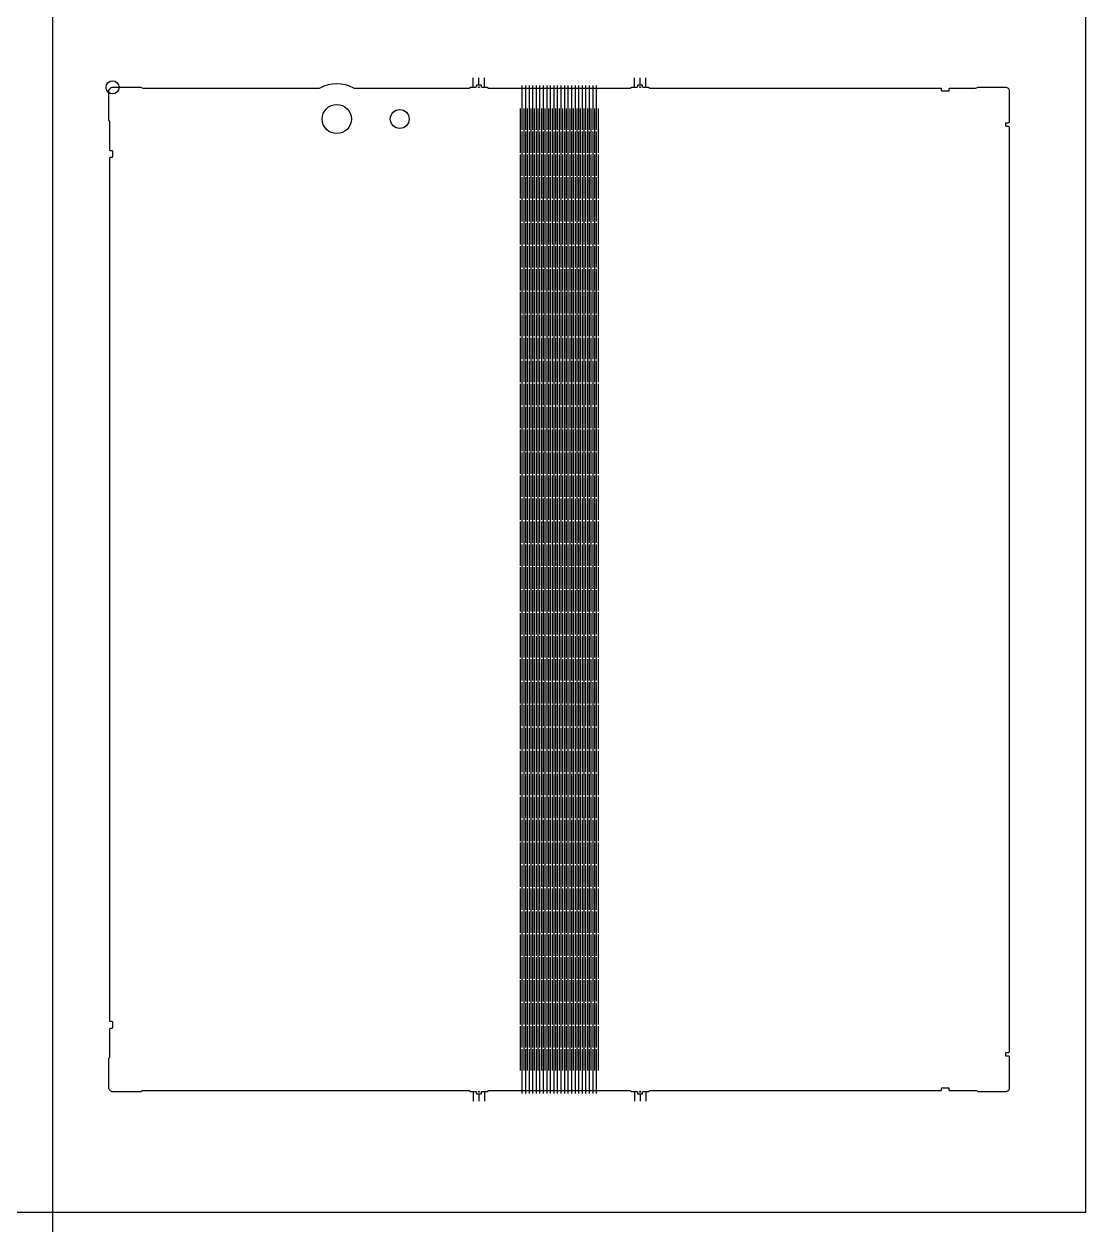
# Model space of a CAD drawing. Header units: millimetres. Extents: x -3 to 473, y -3 to 373.
# Drawn here: x 308 to 470, y -3 to 181.2 of the extents above; entities that cross this region are included whole.
import ezdxf

# ---------------------------------------------------------------- set-up
doc = ezdxf.new("R2010")
doc.units = ezdxf.units.MM
for name, color, linetype in [('Cell', 5, 'Continuous'), ('hall.2', 3, 'Continuous'), ('Matrix', 40, 'Continuous')]:
    doc.layers.add(name, color=color, linetype=linetype)
doc.layers.add('Guide1', color=6, linetype='Continuous', plot=False)
doc.layers.add('Guide2', color=4, linetype='Continuous', plot=False)
doc.layers.add('hall.1', color=2, linetype='Continuous', lineweight=25)
doc.layers.add('Line', color=8, linetype='Continuous', lineweight=25)

msp = doc.modelspace()

# ---------------------------------------------------------------- linework, layer by layer
msp.add_lwpolyline([(0, 0), (470, 0), (470, 370), (0, 370)], close=True)
at = {"layer": 'Cell', "linetype": 'Continuous'}
msp.add_lwpolyline([(378.92, 18.57), (383.96, 18.57), (400.43, 18.57, -0.148999), (400.49, 18.56), (400.69, 18.42, 0.148999), (400.74, 18.4), (401.48, 18.4, -0.414214), (401.58, 18.3), (401.58, 18.17, 0.414214), (401.68, 18.07), (402.28, 18.07, 0.414214), (402.38, 18.17), (402.38, 18.3, -0.414214), (402.48, 18.4), (403.21, 18.4, 0.148999), (403.26, 18.42), (403.47, 18.56, -0.148999), (403.52, 18.57), (447.9, 18.57, 0.414214), (448, 18.67), (448, 18.89, -0.414214), (448.1, 18.99), (449, 18.99, -0.414214), (449.1, 18.89), (449.1, 18.67, 0.414214), (449.2, 18.57), (453.12, 18.57, -0.149011), (453.4, 18.49, 0.149011), (453.68, 18.4), (457.71, 18.4, 0.105217), (457.99, 18.46, 0.021572), (458.12, 18.53, 0.269529), (458.37, 18.96), (458.37, 23.6, 0.414214), (458.17, 23.8), (457.87, 23.8, -0.414214), (457.77, 23.9), (457.77, 24.25, -0.414214), (457.87, 24.35), (458.17, 24.35, 0.414214), (458.37, 24.55), (458.37, 165.45, 0.414214), (458.17, 165.65), (457.87, 165.65, -0.414214), (457.77, 165.75), (457.77, 166.1, -0.414214), (457.87, 166.2), (458.17, 166.2, 0.414214), (458.37, 166.4), (458.37, 171.04, 0.225637), (458.18, 171.43, 0.032464), (458.01, 171.53, 0.115804), (457.71, 171.6), (453.68, 171.6, 0.149011), (453.4, 171.51, -0.149011), (453.12, 171.43), (449.2, 171.43, 0.414214), (449.1, 171.33), (449.1, 171.11, -0.414214), (449, 171.01), (448.1, 171.01, -0.414214), (448, 171.11), (448, 171.33, 0.414214), (447.9, 171.43), (403.52, 171.43, -0.148999), (403.47, 171.44), (403.26, 171.58, 0.148999), (403.21, 171.6), (402.48, 171.6, -0.414214), (402.38, 171.7), (402.38, 171.83, 0.414214), (402.28, 171.93), (401.68, 171.93, 0.414214), (401.58, 171.83), (401.58, 171.7, -0.414214), (401.48, 171.6), (400.74, 171.6, 0.148999), (400.69, 171.58), (400.49, 171.44, -0.148999), (400.43, 171.43), (383.96, 171.43), (378.92, 171.43, -0.148999), (378.87, 171.44), (378.66, 171.58, 0.148999), (378.61, 171.6), (377.88, 171.6, -0.414214), (377.78, 171.7), (377.78, 171.83, 0.414214), (377.68, 171.93), (377.08, 171.93, 0.414214), (376.98, 171.83), (376.98, 171.7, -0.414214), (376.88, 171.6), (376.14, 171.6, 0.148999), (376.09, 171.58), (375.89, 171.44, -0.148999), (375.83, 171.43), (358.53, 171.43, -0.125807), (358.29, 171.49, 0.255659), (353.13, 171.49, -0.125807), (352.89, 171.43), (326.21, 171.43, -0.149011), (325.94, 171.51, 0.149011), (325.66, 171.6), (321.5, 171.6, 0.122744), (321.3, 171.55), (321.25, 171.52), (321.17, 171.46, 0.141768), (320.9, 171.12, 0.100002), (320.86, 170.95), (320.86, 166.8, 0.149011), (320.95, 166.52, -0.149011), (321.03, 166.24), (321.03, 162.08, 0.414214), (321.13, 161.98), (321.37, 161.98, -0.414214), (321.47, 161.88), (321.47, 160.98, -0.414214), (321.37, 160.88), (321.13, 160.88, 0.414214), (321.03, 160.78), (321.03, 29.22, 0.414214), (321.13, 29.12), (321.37, 29.12, -0.414214), (321.47, 29.02), (321.47, 28.12, -0.414214), (321.37, 28.02), (321.13, 28.02, 0.414214), (321.03, 27.92), (321.03, 23.76, -0.149011), (320.95, 23.48, 0.149011), (320.86, 23.2), (320.86, 19.05, 0.090919), (320.89, 18.9, 0.127349), (321.11, 18.58, 0.045326), (321.31, 18.45, 0.121492), (321.5, 18.4), (325.66, 18.4, 0.149011), (325.94, 18.49, -0.149011), (326.21, 18.57), (375.83, 18.57, -0.148999), (375.89, 18.56), (376.09, 18.42, 0.148999), (376.14, 18.4), (376.88, 18.4, -0.414214), (376.98, 18.3), (376.98, 18.17, 0.414214), (377.08, 18.07), (377.68, 18.07, 0.414214), (377.78, 18.17), (377.78, 18.3, -0.414214), (377.88, 18.4), (378.61, 18.4, 0.148999), (378.66, 18.42), (378.87, 18.56, -0.148999)], format="xyb", close=True, dxfattribs=at)
at = {"layer": 'Guide1'}
for p, q in [((384.01, 165.12), (384.01, 171.88)), ((384.55, 165.12), (384.55, 171.88)), ((385.09, 165.12), (385.09, 171.88)), ((385.63, 165.12), (385.63, 171.88)), ((386.17, 165.12), (386.17, 171.88)), ((386.71, 165.12), (386.71, 171.88)), ((387.25, 165.12), (387.25, 171.88)), ((387.79, 165.12), (387.79, 171.88)), ((388.33, 165.12), (388.33, 171.88)), ((388.87, 165.12), (388.87, 171.88)), ((389.41, 165.12), (389.41, 171.88)), ((389.95, 165.12), (389.95, 171.88)), ((390.49, 165.12), (390.49, 171.88)), ((391.03, 165.12), (391.03, 171.88)), ((391.57, 165.12), (391.57, 171.88)), ((392.11, 165.12), (392.11, 171.88)), ((392.65, 165.12), (392.65, 171.88)), ((393.19, 165.12), (393.19, 171.88)), ((393.73, 165.12), (393.73, 171.88)), ((394.27, 165.12), (394.27, 171.88)), ((394.81, 165.12), (394.81, 171.88)), ((395.35, 165.12), (395.35, 171.88)), ((383.74, 161.62), (383.74, 168.38)), ((384.28, 161.62), (384.28, 168.38)), ((384.82, 161.62), (384.82, 168.38)), ((385.36, 161.62), (385.36, 168.38)), ((385.9, 161.62), (385.9, 168.38)), ((386.44, 161.62), (386.44, 168.38)), ((386.98, 161.62), (386.98, 168.38)), ((387.52, 161.62), (387.52, 168.38)), ((388.06, 161.62), (388.06, 168.38)), ((388.6, 161.62), (388.6, 168.38)), ((389.14, 161.62), (389.14, 168.38)), ((389.68, 161.62), (389.68, 168.38)), ((390.22, 161.62), (390.22, 168.38)), ((390.76, 161.62), (390.76, 168.38)), ((391.3, 161.62), (391.3, 168.38)), ((391.84, 161.62), (391.84, 168.38)), ((392.38, 161.62), (392.38, 168.38)), ((392.92, 161.62), (392.92, 168.38)), ((393.46, 161.62), (393.46, 168.38)), ((394, 161.62), (394, 168.38)), ((394.54, 161.62), (394.54, 168.38)), ((395.08, 161.62), (395.08, 168.38)), ((395.62, 161.62), (395.62, 168.38)), ((384.01, 158.12), (384.01, 164.88)), ((384.55, 158.12), (384.55, 164.88)), ((385.09, 158.12), (385.09, 164.88)), ((385.63, 158.12), (385.63, 164.88)), ((386.17, 158.12), (386.17, 164.88)), ((386.71, 158.12), (386.71, 164.88)), ((387.25, 158.12), (387.25, 164.88)), ((387.79, 158.12), (387.79, 164.88)), ((388.33, 158.12), (388.33, 164.88)), ((388.87, 158.12), (388.87, 164.88)), ((389.41, 158.12), (389.41, 164.88)), ((389.95, 158.12), (389.95, 164.88)), ((390.49, 158.12), (390.49, 164.88)), ((391.03, 158.12), (391.03, 164.88)), ((391.57, 158.12), (391.57, 164.88)), ((392.11, 158.12), (392.11, 164.88)), ((392.65, 158.12), (392.65, 164.88)), ((393.19, 158.12), (393.19, 164.88)), ((393.73, 158.12), (393.73, 164.88)), ((394.27, 158.12), (394.27, 164.88)), ((394.81, 158.12), (394.81, 164.88)), ((395.35, 158.12), (395.35, 164.88)), ((383.74, 154.62), (383.74, 161.38)), ((384.28, 154.62), (384.28, 161.38)), ((384.82, 154.62), (384.82, 161.38)), ((385.36, 154.62), (385.36, 161.38)), ((385.9, 154.62), (385.9, 161.38)), ((386.44, 154.62), (386.44, 161.38)), ((386.98, 154.62), (386.98, 161.38)), ((387.52, 154.62), (387.52, 161.38)), ((388.06, 154.62), (388.06, 161.38)), ((388.6, 154.62), (388.6, 161.38)), ((389.14, 154.62), (389.14, 161.38)), ((389.68, 154.62), (389.68, 161.38)), ((390.22, 154.62), (390.22, 161.38)), ((390.76, 154.62), (390.76, 161.38)), ((391.3, 154.62), (391.3, 161.38)), ((391.84, 154.62), (391.84, 161.38)), ((392.38, 154.62), (392.38, 161.38)), ((392.92, 154.62), (392.92, 161.38)), ((393.46, 154.62), (393.46, 161.38)), ((394, 154.62), (394, 161.38)), ((394.54, 154.62), (394.54, 161.38)), ((395.08, 154.62), (395.08, 161.38)), ((395.62, 154.62), (395.62, 161.38)), ((384.01, 151.12), (384.01, 157.88)), ((384.55, 151.12), (384.55, 157.88)), ((385.09, 151.12), (385.09, 157.88)), ((385.63, 151.12), (385.63, 157.88)), ((386.17, 151.12), (386.17, 157.88)), ((386.71, 151.12), (386.71, 157.88)), ((387.25, 151.12), (387.25, 157.88)), ((387.79, 151.12), (387.79, 157.88)), ((388.33, 151.12), (388.33, 157.88)), ((388.87, 151.12), (388.87, 157.88)), ((389.41, 151.12), (389.41, 157.88)), ((389.95, 151.12), (389.95, 157.88)), ((390.49, 151.12), (390.49, 157.88)), ((391.03, 151.12), (391.03, 157.88)), ((391.57, 151.12), (391.57, 157.88)), ((392.11, 151.12), (392.11, 157.88)), ((392.65, 151.12), (392.65, 157.88)), ((393.19, 151.12), (393.19, 157.88)), ((393.73, 151.12), (393.73, 157.88)), ((394.27, 151.12), (394.27, 157.88)), ((394.81, 151.12), (394.81, 157.88)), ((395.35, 151.12), (395.35, 157.88)), ((383.74, 147.62), (383.74, 154.38)), ((384.28, 147.62), (384.28, 154.38)), ((384.82, 147.62), (384.82, 154.38)), ((385.36, 147.62), (385.36, 154.38)), ((385.9, 147.62), (385.9, 154.38)), ((386.44, 147.62), (386.44, 154.38)), ((386.98, 147.62), (386.98, 154.38)), ((387.52, 147.62), (387.52, 154.38)), ((388.06, 147.62), (388.06, 154.38)), ((388.6, 147.62), (388.6, 154.38)), ((389.14, 147.62), (389.14, 154.38)), ((389.68, 147.62), (389.68, 154.38)), ((390.22, 147.62), (390.22, 154.38)), ((390.76, 147.62), (390.76, 154.38)), ((391.3, 147.62), (391.3, 154.38)), ((391.84, 147.62), (391.84, 154.38)), ((392.38, 147.62), (392.38, 154.38)), ((392.92, 147.62), (392.92, 154.38)), ((393.46, 147.62), (393.46, 154.38)), ((394, 147.62), (394, 154.38)), ((394.54, 147.62), (394.54, 154.38)), ((395.08, 147.62), (395.08, 154.38)), ((395.62, 147.62), (395.62, 154.38)), ((384.01, 144.12), (384.01, 150.88)), ((384.55, 144.12), (384.55, 150.88)), ((385.09, 144.12), (385.09, 150.88)), ((385.63, 144.12), (385.63, 150.88)), ((386.17, 144.12), (386.17, 150.88)), ((386.71, 144.12), (386.71, 150.88)), ((387.25, 144.12), (387.25, 150.88)), ((387.79, 144.12), (387.79, 150.88)), ((388.33, 144.12), (388.33, 150.88)), ((388.87, 144.12), (388.87, 150.88)), ((389.41, 144.12), (389.41, 150.88)), ((389.95, 144.12), (389.95, 150.88)), ((390.49, 144.12), (390.49, 150.88)), ((391.03, 144.12), (391.03, 150.88)), ((391.57, 144.12), (391.57, 150.88)), ((392.11, 144.12), (392.11, 150.88)), ((392.65, 144.12), (392.65, 150.88)), ((393.19, 144.12), (393.19, 150.88)), ((393.73, 144.12), (393.73, 150.88)), ((394.27, 144.12), (394.27, 150.88)), ((394.81, 144.12), (394.81, 150.88)), ((395.35, 144.12), (395.35, 150.88)), ((383.74, 140.62), (383.74, 147.38)), ((384.28, 140.62), (384.28, 147.38)), ((384.82, 140.62), (384.82, 147.38)), ((385.36, 140.62), (385.36, 147.38)), ((385.9, 140.62), (385.9, 147.38)), ((386.44, 140.62), (386.44, 147.38)), ((386.98, 140.62), (386.98, 147.38)), ((387.52, 140.62), (387.52, 147.38)), ((388.06, 140.62), (388.06, 147.38)), ((388.6, 140.62), (388.6, 147.38)), ((389.14, 140.62), (389.14, 147.38)), ((389.68, 140.62), (389.68, 147.38)), ((390.22, 140.62), (390.22, 147.38)), ((390.76, 140.62), (390.76, 147.38)), ((391.3, 140.62), (391.3, 147.38)), ((391.84, 140.62), (391.84, 147.38)), ((392.38, 140.62), (392.38, 147.38)), ((392.92, 140.62), (392.92, 147.38)), ((393.46, 140.62), (393.46, 147.38)), ((394, 140.62), (394, 147.38)), ((394.54, 140.62), (394.54, 147.38)), ((395.08, 140.62), (395.08, 147.38)), ((395.62, 140.62), (395.62, 147.38)), ((384.01, 137.12), (384.01, 143.88)), ((384.55, 137.12), (384.55, 143.88)), ((385.09, 137.12), (385.09, 143.88)), ((385.63, 137.12), (385.63, 143.88)), ((386.17, 137.12), (386.17, 143.88)), ((386.71, 137.12), (386.71, 143.88)), ((387.25, 137.12), (387.25, 143.88)), ((387.79, 137.12), (387.79, 143.88)), ((388.33, 137.12), (388.33, 143.88)), ((388.87, 137.12), (388.87, 143.88)), ((389.41, 137.12), (389.41, 143.88)), ((389.95, 137.12), (389.95, 143.88)), ((390.49, 137.12), (390.49, 143.88)), ((391.03, 137.12), (391.03, 143.88)), ((391.57, 137.12), (391.57, 143.88)), ((392.11, 137.12), (392.11, 143.88)), ((392.65, 137.12), (392.65, 143.88)), ((393.19, 137.12), (393.19, 143.88)), ((393.73, 137.12), (393.73, 143.88)), ((394.27, 137.12), (394.27, 143.88)), ((394.81, 137.12), (394.81, 143.88)), ((395.35, 137.12), (395.35, 143.88)), ((383.74, 133.62), (383.74, 140.38)), ((384.28, 133.62), (384.28, 140.38)), ((384.82, 133.62), (384.82, 140.38)), ((385.36, 133.62), (385.36, 140.38)), ((385.9, 133.62), (385.9, 140.38)), ((386.44, 133.62), (386.44, 140.38)), ((386.98, 133.62), (386.98, 140.38)), ((387.52, 133.62), (387.52, 140.38)), ((388.06, 133.62), (388.06, 140.38)), ((388.6, 133.62), (388.6, 140.38)), ((389.14, 133.62), (389.14, 140.38)), ((389.68, 133.62), (389.68, 140.38)), ((390.22, 133.62), (390.22, 140.38)), ((390.76, 133.62), (390.76, 140.38)), ((391.3, 133.62), (391.3, 140.38)), ((391.84, 133.62), (391.84, 140.38)), ((392.38, 133.62), (392.38, 140.38)), ((392.92, 133.62), (392.92, 140.38)), ((393.46, 133.62), (393.46, 140.38)), ((394, 133.62), (394, 140.38)), ((394.54, 133.62), (394.54, 140.38)), ((395.08, 133.62), (395.08, 140.38)), ((395.62, 133.62), (395.62, 140.38)), ((384.01, 130.12), (384.01, 136.88)), ((384.55, 130.12), (384.55, 136.88)), ((385.09, 130.12), (385.09, 136.88)), ((385.63, 130.12), (385.63, 136.88)), ((386.17, 130.12), (386.17, 136.88)), ((386.71, 130.12), (386.71, 136.88)), ((387.25, 130.12), (387.25, 136.88)), ((387.79, 130.12), (387.79, 136.88)), ((388.33, 130.12), (388.33, 136.88)), ((388.87, 130.12), (388.87, 136.88)), ((389.41, 130.12), (389.41, 136.88)), ((389.95, 130.12), (389.95, 136.88)), ((390.49, 130.12), (390.49, 136.88)), ((391.03, 130.12), (391.03, 136.88)), ((391.57, 130.12), (391.57, 136.88)), ((392.11, 130.12), (392.11, 136.88)), ((392.65, 130.12), (392.65, 136.88)), ((393.19, 130.12), (393.19, 136.88)), ((393.73, 130.12), (393.73, 136.88)), ((394.27, 130.12), (394.27, 136.88)), ((394.81, 130.12), (394.81, 136.88)), ((395.35, 130.12), (395.35, 136.88)), ((383.74, 126.62), (383.74, 133.38)), ((384.28, 126.62), (384.28, 133.38)), ((384.82, 126.62), (384.82, 133.38)), ((385.36, 126.62), (385.36, 133.38)), ((385.9, 126.62), (385.9, 133.38)), ((386.44, 126.62), (386.44, 133.38)), ((386.98, 126.62), (386.98, 133.38)), ((387.52, 126.62), (387.52, 133.38)), ((388.06, 126.62), (388.06, 133.38)), ((388.6, 126.62), (388.6, 133.38)), ((389.14, 126.62), (389.14, 133.38)), ((389.68, 126.62), (389.68, 133.38)), ((390.22, 126.62), (390.22, 133.38)), ((390.76, 126.62), (390.76, 133.38)), ((391.3, 126.62), (391.3, 133.38)), ((391.84, 126.62), (391.84, 133.38)), ((392.38, 126.62), (392.38, 133.38)), ((392.92, 126.62), (392.92, 133.38)), ((393.46, 126.62), (393.46, 133.38)), ((394, 126.62), (394, 133.38)), ((394.54, 126.62), (394.54, 133.38)), ((395.08, 126.62), (395.08, 133.38)), ((395.62, 126.62), (395.62, 133.38)), ((384.01, 123.12), (384.01, 129.88)), ((384.55, 123.12), (384.55, 129.88)), ((385.09, 123.12), (385.09, 129.88)), ((385.63, 123.12), (385.63, 129.88)), ((386.17, 123.12), (386.17, 129.88)), ((386.71, 123.12), (386.71, 129.88)), ((387.25, 123.12), (387.25, 129.88)), ((387.79, 123.12), (387.79, 129.88)), ((388.33, 123.12), (388.33, 129.88)), ((388.87, 123.12), (388.87, 129.88)), ((389.41, 123.12), (389.41, 129.88)), ((389.95, 123.12), (389.95, 129.88)), ((390.49, 123.12), (390.49, 129.88)), ((391.03, 123.12), (391.03, 129.88)), ((391.57, 123.12), (391.57, 129.88)), ((392.11, 123.12), (392.11, 129.88)), ((392.65, 123.12), (392.65, 129.88)), ((393.19, 123.12), (393.19, 129.88)), ((393.73, 123.12), (393.73, 129.88)), ((394.27, 123.12), (394.27, 129.88)), ((394.81, 123.12), (394.81, 129.88)), ((395.35, 123.12), (395.35, 129.88)), ((383.74, 119.62), (383.74, 126.38)), ((384.28, 119.62), (384.28, 126.38)), ((384.82, 119.62), (384.82, 126.38)), ((385.36, 119.62), (385.36, 126.38)), ((385.9, 119.62), (385.9, 126.38)), ((386.44, 119.62), (386.44, 126.38)), ((386.98, 119.62), (386.98, 126.38)), ((387.52, 119.62), (387.52, 126.38)), ((388.06, 119.62), (388.06, 126.38)), ((388.6, 119.62), (388.6, 126.38)), ((389.14, 119.62), (389.14, 126.38)), ((389.68, 119.62), (389.68, 126.38)), ((390.22, 119.62), (390.22, 126.38)), ((390.76, 119.62), (390.76, 126.38)), ((391.3, 119.62), (391.3, 126.38)), ((391.84, 119.62), (391.84, 126.38)), ((392.38, 119.62), (392.38, 126.38)), ((392.92, 119.62), (392.92, 126.38)), ((393.46, 119.62), (393.46, 126.38)), ((394, 119.62), (394, 126.38)), ((394.54, 119.62), (394.54, 126.38)), ((395.08, 119.62), (395.08, 126.38)), ((395.62, 119.62), (395.62, 126.38)), ((384.01, 116.12), (384.01, 122.88)), ((384.55, 116.12), (384.55, 122.88)), ((385.09, 116.12), (385.09, 122.88)), ((385.63, 116.12), (385.63, 122.88)), ((386.17, 116.12), (386.17, 122.88)), ((386.71, 116.12), (386.71, 122.88)), ((387.25, 116.12), (387.25, 122.88)), ((387.79, 116.12), (387.79, 122.88)), ((388.33, 116.12), (388.33, 122.88)), ((388.87, 116.12), (388.87, 122.88)), ((389.41, 116.12), (389.41, 122.88)), ((389.95, 116.12), (389.95, 122.88)), ((390.49, 116.12), (390.49, 122.88)), ((391.03, 116.12), (391.03, 122.88)), ((391.57, 116.12), (391.57, 122.88)), ((392.11, 116.12), (392.11, 122.88)), ((392.65, 116.12), (392.65, 122.88)), ((393.19, 116.12), (393.19, 122.88)), ((393.73, 116.12), (393.73, 122.88)), ((394.27, 116.12), (394.27, 122.88)), ((394.81, 116.12), (394.81, 122.88)), ((395.35, 116.12), (395.35, 122.88)), ((383.74, 112.62), (383.74, 119.38)), ((384.28, 112.62), (384.28, 119.38)), ((384.82, 112.62), (384.82, 119.38)), ((385.36, 112.62), (385.36, 119.38)), ((385.9, 112.62), (385.9, 119.38)), ((386.44, 112.62), (386.44, 119.38)), ((386.98, 112.62), (386.98, 119.38)), ((387.52, 112.62), (387.52, 119.38)), ((388.06, 112.62), (388.06, 119.38)), ((388.6, 112.62), (388.6, 119.38)), ((389.14, 112.62), (389.14, 119.38)), ((389.68, 112.62), (389.68, 119.38)), ((390.22, 112.62), (390.22, 119.38)), ((390.76, 112.62), (390.76, 119.38)), ((391.3, 112.62), (391.3, 119.38)), ((391.84, 112.62), (391.84, 119.38)), ((392.38, 112.62), (392.38, 119.38)), ((392.92, 112.62), (392.92, 119.38)), ((393.46, 112.62), (393.46, 119.38)), ((394, 112.62), (394, 119.38)), ((394.54, 112.62), (394.54, 119.38)), ((395.08, 112.62), (395.08, 119.38)), ((395.62, 112.62), (395.62, 119.38)), ((384.01, 109.12), (384.01, 115.88)), ((384.55, 109.12), (384.55, 115.88)), ((385.09, 109.12), (385.09, 115.88)), ((385.63, 109.12), (385.63, 115.88)), ((386.17, 109.12), (386.17, 115.88)), ((386.71, 109.12), (386.71, 115.88)), ((387.25, 109.12), (387.25, 115.88)), ((387.79, 109.12), (387.79, 115.88)), ((388.33, 109.12), (388.33, 115.88)), ((388.87, 109.12), (388.87, 115.88)), ((389.41, 109.12), (389.41, 115.88)), ((389.95, 109.12), (389.95, 115.88)), ((390.49, 109.12), (390.49, 115.88)), ((391.03, 109.12), (391.03, 115.88)), ((391.57, 109.12), (391.57, 115.88)), ((392.11, 109.12), (392.11, 115.88)), ((392.65, 109.12), (392.65, 115.88)), ((393.19, 109.12), (393.19, 115.88)), ((393.73, 109.12), (393.73, 115.88)), ((394.27, 109.12), (394.27, 115.88)), ((394.81, 109.12), (394.81, 115.88)), ((395.35, 109.12), (395.35, 115.88)), ((383.74, 105.62), (383.74, 112.38)), ((384.28, 105.62), (384.28, 112.38)), ((384.82, 105.62), (384.82, 112.38)), ((385.36, 105.62), (385.36, 112.38)), ((385.9, 105.62), (385.9, 112.38)), ((386.44, 105.62), (386.44, 112.38)), ((386.98, 105.62), (386.98, 112.38)), ((387.52, 105.62), (387.52, 112.38)), ((388.06, 105.62), (388.06, 112.38)), ((388.6, 105.62), (388.6, 112.38)), ((389.14, 105.62), (389.14, 112.38)), ((389.68, 105.62), (389.68, 112.38)), ((390.22, 105.62), (390.22, 112.38)), ((390.76, 105.62), (390.76, 112.38)), ((391.3, 105.62), (391.3, 112.38)), ((391.84, 105.62), (391.84, 112.38)), ((392.38, 105.62), (392.38, 112.38)), ((392.92, 105.62), (392.92, 112.38)), ((393.46, 105.62), (393.46, 112.38)), ((394, 105.62), (394, 112.38)), ((394.54, 105.62), (394.54, 112.38)), ((395.08, 105.62), (395.08, 112.38)), ((395.62, 105.62), (395.62, 112.38)), ((384.01, 102.12), (384.01, 108.88)), ((384.55, 102.12), (384.55, 108.88)), ((385.09, 102.12), (385.09, 108.88)), ((385.63, 102.12), (385.63, 108.88)), ((386.17, 102.12), (386.17, 108.88)), ((386.71, 102.12), (386.71, 108.88)), ((387.25, 102.12), (387.25, 108.88)), ((387.79, 102.12), (387.79, 108.88)), ((388.33, 102.12), (388.33, 108.88)), ((388.87, 102.12), (388.87, 108.88)), ((389.41, 102.12), (389.41, 108.88)), ((389.95, 102.12), (389.95, 108.88)), ((390.49, 102.12), (390.49, 108.88)), ((391.03, 102.12), (391.03, 108.88)), ((391.57, 102.12), (391.57, 108.88)), ((392.11, 102.12), (392.11, 108.88)), ((392.65, 102.12), (392.65, 108.88)), ((393.19, 102.12), (393.19, 108.88)), ((393.73, 102.12), (393.73, 108.88)), ((394.27, 102.12), (394.27, 108.88)), ((394.81, 102.12), (394.81, 108.88)), ((395.35, 102.12), (395.35, 108.88)), ((383.74, 98.62), (383.74, 105.38)), ((384.28, 98.62), (384.28, 105.38)), ((384.82, 98.62), (384.82, 105.38)), ((385.36, 98.62), (385.36, 105.38)), ((385.9, 98.62), (385.9, 105.38)), ((386.44, 98.62), (386.44, 105.38)), ((386.98, 98.62), (386.98, 105.38)), ((387.52, 98.62), (387.52, 105.38)), ((388.06, 98.62), (388.06, 105.38)), ((388.6, 98.62), (388.6, 105.38)), ((389.14, 98.62), (389.14, 105.38)), ((389.68, 98.62), (389.68, 105.38)), ((390.22, 98.62), (390.22, 105.38)), ((390.76, 98.62), (390.76, 105.38)), ((391.3, 98.62), (391.3, 105.38)), ((391.84, 98.62), (391.84, 105.38)), ((392.38, 98.62), (392.38, 105.38)), ((392.92, 98.62), (392.92, 105.38)), ((393.46, 98.62), (393.46, 105.38)), ((394, 98.62), (394, 105.38)), ((394.54, 98.62), (394.54, 105.38)), ((395.08, 98.62), (395.08, 105.38)), ((395.62, 98.62), (395.62, 105.38)), ((384.01, 95.12), (384.01, 101.88)), ((384.55, 95.12), (384.55, 101.88)), ((385.09, 95.12), (385.09, 101.88)), ((385.63, 95.12), (385.63, 101.88)), ((386.17, 95.12), (386.17, 101.88)), ((386.71, 95.12), (386.71, 101.88)), ((387.25, 95.12), (387.25, 101.88)), ((387.79, 95.12), (387.79, 101.88)), ((388.33, 95.12), (388.33, 101.88)), ((388.87, 95.12), (388.87, 101.88)), ((389.41, 95.12), (389.41, 101.88)), ((389.95, 95.12), (389.95, 101.88)), ((390.49, 95.12), (390.49, 101.88)), ((391.03, 95.12), (391.03, 101.88)), ((391.57, 95.12), (391.57, 101.88)), ((392.11, 95.12), (392.11, 101.88)), ((392.65, 95.12), (392.65, 101.88)), ((393.19, 95.12), (393.19, 101.88)), ((393.73, 95.12), (393.73, 101.88)), ((394.27, 95.12), (394.27, 101.88)), ((394.81, 95.12), (394.81, 101.88)), ((395.35, 95.12), (395.35, 101.88)), ((383.74, 91.62), (383.74, 98.38)), ((384.28, 91.62), (384.28, 98.38)), ((384.82, 91.62), (384.82, 98.38)), ((385.36, 91.62), (385.36, 98.38)), ((385.9, 91.62), (385.9, 98.38)), ((386.44, 91.62), (386.44, 98.38)), ((386.98, 91.62), (386.98, 98.38)), ((387.52, 91.62), (387.52, 98.38)), ((388.06, 91.62), (388.06, 98.38)), ((388.6, 91.62), (388.6, 98.38)), ((389.14, 91.62), (389.14, 98.38)), ((389.68, 91.62), (389.68, 98.38)), ((390.22, 91.62), (390.22, 98.38)), ((390.76, 91.62), (390.76, 98.38)), ((391.3, 91.62), (391.3, 98.38)), ((391.84, 91.62), (391.84, 98.38)), ((392.38, 91.62), (392.38, 98.38)), ((392.92, 91.62), (392.92, 98.38)), ((393.46, 91.62), (393.46, 98.38)), ((394, 91.62), (394, 98.38)), ((394.54, 91.62), (394.54, 98.38)), ((395.08, 91.62), (395.08, 98.38)), ((395.62, 91.62), (395.62, 98.38)), ((384.01, 88.12), (384.01, 94.88)), ((384.55, 88.12), (384.55, 94.88)), ((385.09, 88.12), (385.09, 94.88)), ((385.63, 88.12), (385.63, 94.88)), ((386.17, 88.12), (386.17, 94.88)), ((386.71, 88.12), (386.71, 94.88)), ((387.25, 88.12), (387.25, 94.88)), ((387.79, 88.12), (387.79, 94.88)), ((388.33, 88.12), (388.33, 94.88)), ((388.87, 88.12), (388.87, 94.88)), ((389.41, 88.12), (389.41, 94.88)), ((389.95, 88.12), (389.95, 94.88)), ((390.49, 88.12), (390.49, 94.88)), ((391.03, 88.12), (391.03, 94.88)), ((391.57, 88.12), (391.57, 94.88)), ((392.11, 88.12), (392.11, 94.88)), ((392.65, 88.12), (392.65, 94.88)), ((393.19, 88.12), (393.19, 94.88)), ((393.73, 88.12), (393.73, 94.88)), ((394.27, 88.12), (394.27, 94.88)), ((394.81, 88.12), (394.81, 94.88)), ((395.35, 88.12), (395.35, 94.88)), ((383.74, 84.62), (383.74, 91.38)), ((384.28, 84.62), (384.28, 91.38)), ((384.82, 84.62), (384.82, 91.38)), ((385.36, 84.62), (385.36, 91.38)), ((385.9, 84.62), (385.9, 91.38)), ((386.44, 84.62), (386.44, 91.38)), ((386.98, 84.62), (386.98, 91.38)), ((387.52, 84.62), (387.52, 91.38)), ((388.06, 84.62), (388.06, 91.38)), ((388.6, 84.62), (388.6, 91.38)), ((389.14, 84.62), (389.14, 91.38)), ((389.68, 84.62), (389.68, 91.38)), ((390.22, 84.62), (390.22, 91.38)), ((390.76, 84.62), (390.76, 91.38)), ((391.3, 84.62), (391.3, 91.38)), ((391.84, 84.62), (391.84, 91.38)), ((392.38, 84.62), (392.38, 91.38)), ((392.92, 84.62), (392.92, 91.38)), ((393.46, 84.62), (393.46, 91.38)), ((394, 84.62), (394, 91.38)), ((394.54, 84.62), (394.54, 91.38)), ((395.08, 84.62), (395.08, 91.38)), ((395.62, 84.62), (395.62, 91.38)), ((384.01, 81.12), (384.01, 87.88)), ((384.55, 81.12), (384.55, 87.88)), ((385.09, 81.12), (385.09, 87.88)), ((385.63, 81.12), (385.63, 87.88)), ((386.17, 81.12), (386.17, 87.88)), ((386.71, 81.12), (386.71, 87.88)), ((387.25, 81.12), (387.25, 87.88)), ((387.79, 81.12), (387.79, 87.88)), ((388.33, 81.12), (388.33, 87.88)), ((388.87, 81.12), (388.87, 87.88)), ((389.41, 81.12), (389.41, 87.88)), ((389.95, 81.12), (389.95, 87.88)), ((390.49, 81.12), (390.49, 87.88)), ((391.03, 81.12), (391.03, 87.88)), ((391.57, 81.12), (391.57, 87.88)), ((392.11, 81.12), (392.11, 87.88)), ((392.65, 81.12), (392.65, 87.88)), ((393.19, 81.12), (393.19, 87.88)), ((393.73, 81.12), (393.73, 87.88)), ((394.27, 81.12), (394.27, 87.88)), ((394.81, 81.12), (394.81, 87.88)), ((395.35, 81.12), (395.35, 87.88)), ((383.74, 77.62), (383.74, 84.38)), ((384.28, 77.62), (384.28, 84.38)), ((384.82, 77.62), (384.82, 84.38)), ((385.36, 77.62), (385.36, 84.38)), ((385.9, 77.62), (385.9, 84.38)), ((386.44, 77.62), (386.44, 84.38)), ((386.98, 77.62), (386.98, 84.38)), ((387.52, 77.62), (387.52, 84.38)), ((388.06, 77.62), (388.06, 84.38)), ((388.6, 77.62), (388.6, 84.38)), ((389.14, 77.62), (389.14, 84.38)), ((389.68, 77.62), (389.68, 84.38)), ((390.22, 77.62), (390.22, 84.38)), ((390.76, 77.62), (390.76, 84.38)), ((391.3, 77.62), (391.3, 84.38)), ((391.84, 77.62), (391.84, 84.38)), ((392.38, 77.62), (392.38, 84.38)), ((392.92, 77.62), (392.92, 84.38)), ((393.46, 77.62), (393.46, 84.38)), ((394, 77.62), (394, 84.38)), ((394.54, 77.62), (394.54, 84.38)), ((395.08, 77.62), (395.08, 84.38)), ((395.62, 77.62), (395.62, 84.38)), ((384.01, 74.12), (384.01, 80.88)), ((384.55, 74.12), (384.55, 80.88)), ((385.09, 74.12), (385.09, 80.88)), ((385.63, 74.12), (385.63, 80.88)), ((386.17, 74.12), (386.17, 80.88)), ((386.71, 74.12), (386.71, 80.88)), ((387.25, 74.12), (387.25, 80.88)), ((387.79, 74.12), (387.79, 80.88)), ((388.33, 74.12), (388.33, 80.88)), ((388.87, 74.12), (388.87, 80.88)), ((389.41, 74.12), (389.41, 80.88)), ((389.95, 74.12), (389.95, 80.88)), ((390.49, 74.12), (390.49, 80.88)), ((391.03, 74.12), (391.03, 80.88)), ((391.57, 74.12), (391.57, 80.88)), ((392.11, 74.12), (392.11, 80.88)), ((392.65, 74.12), (392.65, 80.88)), ((393.19, 74.12), (393.19, 80.88)), ((393.73, 74.12), (393.73, 80.88)), ((394.27, 74.12), (394.27, 80.88)), ((394.81, 74.12), (394.81, 80.88)), ((395.35, 74.12), (395.35, 80.88)), ((383.74, 70.62), (383.74, 77.38)), ((384.28, 70.62), (384.28, 77.38)), ((384.82, 70.62), (384.82, 77.38)), ((385.36, 70.62), (385.36, 77.38)), ((385.9, 70.62), (385.9, 77.38)), ((386.44, 70.62), (386.44, 77.38)), ((386.98, 70.62), (386.98, 77.38)), ((387.52, 70.62), (387.52, 77.38)), ((388.06, 70.62), (388.06, 77.38)), ((388.6, 70.62), (388.6, 77.38)), ((389.14, 70.62), (389.14, 77.38)), ((389.68, 70.62), (389.68, 77.38)), ((390.22, 70.62), (390.22, 77.38)), ((390.76, 70.62), (390.76, 77.38)), ((391.3, 70.62), (391.3, 77.38)), ((391.84, 70.62), (391.84, 77.38)), ((392.38, 70.62), (392.38, 77.38)), ((392.92, 70.62), (392.92, 77.38)), ((393.46, 70.62), (393.46, 77.38)), ((394, 70.62), (394, 77.38)), ((394.54, 70.62), (394.54, 77.38)), ((395.08, 70.62), (395.08, 77.38)), ((395.62, 70.62), (395.62, 77.38)), ((384.01, 67.12), (384.01, 73.88)), ((384.55, 67.12), (384.55, 73.88)), ((385.09, 67.12), (385.09, 73.88)), ((385.63, 67.12), (385.63, 73.88)), ((386.17, 67.12), (386.17, 73.88)), ((386.71, 67.12), (386.71, 73.88)), ((387.25, 67.12), (387.25, 73.88)), ((387.79, 67.12), (387.79, 73.88)), ((388.33, 67.12), (388.33, 73.88)), ((388.87, 67.12), (388.87, 73.88)), ((389.41, 67.12), (389.41, 73.88)), ((389.95, 67.12), (389.95, 73.88)), ((390.49, 67.12), (390.49, 73.88)), ((391.03, 67.12), (391.03, 73.88)), ((391.57, 67.12), (391.57, 73.88)), ((392.11, 67.12), (392.11, 73.88)), ((392.65, 67.12), (392.65, 73.88)), ((393.19, 67.12), (393.19, 73.88)), ((393.73, 67.12), (393.73, 73.88)), ((394.27, 67.12), (394.27, 73.88)), ((394.81, 67.12), (394.81, 73.88)), ((395.35, 67.12), (395.35, 73.88)), ((383.74, 63.62), (383.74, 70.38)), ((384.28, 63.62), (384.28, 70.38)), ((384.82, 63.62), (384.82, 70.38)), ((385.36, 63.62), (385.36, 70.38)), ((385.9, 63.62), (385.9, 70.38)), ((386.44, 63.62), (386.44, 70.38)), ((386.98, 63.62), (386.98, 70.38)), ((387.52, 63.62), (387.52, 70.38)), ((388.06, 63.62), (388.06, 70.38)), ((388.6, 63.62), (388.6, 70.38)), ((389.14, 63.62), (389.14, 70.38)), ((389.68, 63.62), (389.68, 70.38)), ((390.22, 63.62), (390.22, 70.38)), ((390.76, 63.62), (390.76, 70.38)), ((391.3, 63.62), (391.3, 70.38)), ((391.84, 63.62), (391.84, 70.38)), ((392.38, 63.62), (392.38, 70.38)), ((392.92, 63.62), (392.92, 70.38)), ((393.46, 63.62), (393.46, 70.38)), ((394, 63.62), (394, 70.38)), ((394.54, 63.62), (394.54, 70.38)), ((395.08, 63.62), (395.08, 70.38)), ((395.62, 63.62), (395.62, 70.38)), ((384.01, 60.12), (384.01, 66.88)), ((384.55, 60.12), (384.55, 66.88)), ((385.09, 60.12), (385.09, 66.88)), ((385.63, 60.12), (385.63, 66.88)), ((386.17, 60.12), (386.17, 66.88)), ((386.71, 60.12), (386.71, 66.88)), ((387.25, 60.12), (387.25, 66.88)), ((387.79, 60.12), (387.79, 66.88)), ((388.33, 60.12), (388.33, 66.88)), ((388.87, 60.12), (388.87, 66.88)), ((389.41, 60.12), (389.41, 66.88)), ((389.95, 60.12), (389.95, 66.88)), ((390.49, 60.12), (390.49, 66.88)), ((391.03, 60.12), (391.03, 66.88)), ((391.57, 60.12), (391.57, 66.88)), ((392.11, 60.12), (392.11, 66.88)), ((392.65, 60.12), (392.65, 66.88)), ((393.19, 60.12), (393.19, 66.88)), ((393.73, 60.12), (393.73, 66.88)), ((394.27, 60.12), (394.27, 66.88)), ((394.81, 60.12), (394.81, 66.88)), ((395.35, 60.12), (395.35, 66.88)), ((383.74, 56.62), (383.74, 63.38)), ((384.28, 56.62), (384.28, 63.38)), ((384.82, 56.62), (384.82, 63.38)), ((385.36, 56.62), (385.36, 63.38)), ((385.9, 56.62), (385.9, 63.38)), ((386.44, 56.62), (386.44, 63.38)), ((386.98, 56.62), (386.98, 63.38)), ((387.52, 56.62), (387.52, 63.38)), ((388.06, 56.62), (388.06, 63.38)), ((388.6, 56.62), (388.6, 63.38)), ((389.14, 56.62), (389.14, 63.38)), ((389.68, 56.62), (389.68, 63.38)), ((390.22, 56.62), (390.22, 63.38)), ((390.76, 56.62), (390.76, 63.38)), ((391.3, 56.62), (391.3, 63.38)), ((391.84, 56.62), (391.84, 63.38)), ((392.38, 56.62), (392.38, 63.38)), ((392.92, 56.62), (392.92, 63.38)), ((393.46, 56.62), (393.46, 63.38)), ((394, 56.62), (394, 63.38)), ((394.54, 56.62), (394.54, 63.38)), ((395.08, 56.62), (395.08, 63.38)), ((395.62, 56.62), (395.62, 63.38)), ((384.01, 53.12), (384.01, 59.88)), ((384.55, 53.12), (384.55, 59.88)), ((385.09, 53.12), (385.09, 59.88)), ((385.63, 53.12), (385.63, 59.88)), ((386.17, 53.12), (386.17, 59.88)), ((386.71, 53.12), (386.71, 59.88)), ((387.25, 53.12), (387.25, 59.88)), ((387.79, 53.12), (387.79, 59.88)), ((388.33, 53.12), (388.33, 59.88)), ((388.87, 53.12), (388.87, 59.88)), ((389.41, 53.12), (389.41, 59.88)), ((389.95, 53.12), (389.95, 59.88)), ((390.49, 53.12), (390.49, 59.88)), ((391.03, 53.12), (391.03, 59.88)), ((391.57, 53.12), (391.57, 59.88)), ((392.11, 53.12), (392.11, 59.88)), ((392.65, 53.12), (392.65, 59.88)), ((393.19, 53.12), (393.19, 59.88)), ((393.73, 53.12), (393.73, 59.88)), ((394.27, 53.12), (394.27, 59.88)), ((394.81, 53.12), (394.81, 59.88)), ((395.35, 53.12), (395.35, 59.88)), ((383.74, 49.62), (383.74, 56.38)), ((384.28, 49.62), (384.28, 56.38)), ((384.82, 49.62), (384.82, 56.38)), ((385.36, 49.62), (385.36, 56.38)), ((385.9, 49.62), (385.9, 56.38)), ((386.44, 49.62), (386.44, 56.38)), ((386.98, 49.62), (386.98, 56.38)), ((387.52, 49.62), (387.52, 56.38)), ((388.06, 49.62), (388.06, 56.38)), ((388.6, 49.62), (388.6, 56.38)), ((389.14, 49.62), (389.14, 56.38)), ((389.68, 49.62), (389.68, 56.38)), ((390.22, 49.62), (390.22, 56.38)), ((390.76, 49.62), (390.76, 56.38)), ((391.3, 49.62), (391.3, 56.38)), ((391.84, 49.62), (391.84, 56.38)), ((392.38, 49.62), (392.38, 56.38)), ((392.92, 49.62), (392.92, 56.38)), ((393.46, 49.62), (393.46, 56.38)), ((394, 49.62), (394, 56.38)), ((394.54, 49.62), (394.54, 56.38)), ((395.08, 49.62), (395.08, 56.38)), ((395.62, 49.62), (395.62, 56.38)), ((384.01, 46.12), (384.01, 52.88)), ((384.55, 46.12), (384.55, 52.88)), ((385.09, 46.12), (385.09, 52.88)), ((385.63, 46.12), (385.63, 52.88)), ((386.17, 46.12), (386.17, 52.88)), ((386.71, 46.12), (386.71, 52.88)), ((387.25, 46.12), (387.25, 52.88)), ((387.79, 46.12), (387.79, 52.88)), ((388.33, 46.12), (388.33, 52.88)), ((388.87, 46.12), (388.87, 52.88)), ((389.41, 46.12), (389.41, 52.88)), ((389.95, 46.12), (389.95, 52.88)), ((390.49, 46.12), (390.49, 52.88)), ((391.03, 46.12), (391.03, 52.88)), ((391.57, 46.12), (391.57, 52.88)), ((392.11, 46.12), (392.11, 52.88)), ((392.65, 46.12), (392.65, 52.88)), ((393.19, 46.12), (393.19, 52.88)), ((393.73, 46.12), (393.73, 52.88)), ((394.27, 46.12), (394.27, 52.88)), ((394.81, 46.12), (394.81, 52.88)), ((395.35, 46.12), (395.35, 52.88)), ((383.74, 42.62), (383.74, 49.38)), ((384.28, 42.62), (384.28, 49.38)), ((384.82, 42.62), (384.82, 49.38)), ((385.36, 42.62), (385.36, 49.38)), ((385.9, 42.62), (385.9, 49.38)), ((386.44, 42.62), (386.44, 49.38)), ((386.98, 42.62), (386.98, 49.38)), ((387.52, 42.62), (387.52, 49.38)), ((388.06, 42.62), (388.06, 49.38)), ((388.6, 42.62), (388.6, 49.38)), ((389.14, 42.62), (389.14, 49.38)), ((389.68, 42.62), (389.68, 49.38)), ((390.22, 42.62), (390.22, 49.38)), ((390.76, 42.62), (390.76, 49.38)), ((391.3, 42.62), (391.3, 49.38)), ((391.84, 42.62), (391.84, 49.38)), ((392.38, 42.62), (392.38, 49.38)), ((392.92, 42.62), (392.92, 49.38)), ((393.46, 42.62), (393.46, 49.38)), ((394, 42.62), (394, 49.38)), ((394.54, 42.62), (394.54, 49.38)), ((395.08, 42.62), (395.08, 49.38)), ((395.62, 42.62), (395.62, 49.38)), ((384.01, 39.12), (384.01, 45.88)), ((384.55, 39.12), (384.55, 45.88)), ((385.09, 39.12), (385.09, 45.88)), ((385.63, 39.12), (385.63, 45.88)), ((386.17, 39.12), (386.17, 45.88)), ((386.71, 39.12), (386.71, 45.88)), ((387.25, 39.12), (387.25, 45.88)), ((387.79, 39.12), (387.79, 45.88)), ((388.33, 39.12), (388.33, 45.88)), ((388.87, 39.12), (388.87, 45.88)), ((389.41, 39.12), (389.41, 45.88)), ((389.95, 39.12), (389.95, 45.88)), ((390.49, 39.12), (390.49, 45.88)), ((391.03, 39.12), (391.03, 45.88)), ((391.57, 39.12), (391.57, 45.88)), ((392.11, 39.12), (392.11, 45.88)), ((392.65, 39.12), (392.65, 45.88)), ((393.19, 39.12), (393.19, 45.88)), ((393.73, 39.12), (393.73, 45.88)), ((394.27, 39.12), (394.27, 45.88)), ((394.81, 39.12), (394.81, 45.88)), ((395.35, 39.12), (395.35, 45.88)), ((383.74, 35.62), (383.74, 42.38)), ((384.28, 35.62), (384.28, 42.38)), ((384.82, 35.62), (384.82, 42.38)), ((385.36, 35.62), (385.36, 42.38)), ((385.9, 35.62), (385.9, 42.38)), ((386.44, 35.62), (386.44, 42.38)), ((386.98, 35.62), (386.98, 42.38)), ((387.52, 35.62), (387.52, 42.38)), ((388.06, 35.62), (388.06, 42.38)), ((388.6, 35.62), (388.6, 42.38)), ((389.14, 35.62), (389.14, 42.38)), ((389.68, 35.62), (389.68, 42.38)), ((390.22, 35.62), (390.22, 42.38)), ((390.76, 35.62), (390.76, 42.38)), ((391.3, 35.62), (391.3, 42.38)), ((391.84, 35.62), (391.84, 42.38)), ((392.38, 35.62), (392.38, 42.38)), ((392.92, 35.62), (392.92, 42.38)), ((393.46, 35.62), (393.46, 42.38)), ((394, 35.62), (394, 42.38)), ((394.54, 35.62), (394.54, 42.38)), ((395.08, 35.62), (395.08, 42.38)), ((395.62, 35.62), (395.62, 42.38)), ((384.01, 32.12), (384.01, 38.88)), ((384.55, 32.12), (384.55, 38.88)), ((385.09, 32.12), (385.09, 38.88)), ((385.63, 32.12), (385.63, 38.88)), ((386.17, 32.12), (386.17, 38.88)), ((386.71, 32.12), (386.71, 38.88)), ((387.25, 32.12), (387.25, 38.88)), ((387.79, 32.12), (387.79, 38.88)), ((388.33, 32.12), (388.33, 38.88)), ((388.87, 32.12), (388.87, 38.88)), ((389.41, 32.12), (389.41, 38.88)), ((389.95, 32.12), (389.95, 38.88)), ((390.49, 32.12), (390.49, 38.88)), ((391.03, 32.12), (391.03, 38.88)), ((391.57, 32.12), (391.57, 38.88)), ((392.11, 32.12), (392.11, 38.88)), ((392.65, 32.12), (392.65, 38.88)), ((393.19, 32.12), (393.19, 38.88)), ((393.73, 32.12), (393.73, 38.88)), ((394.27, 32.12), (394.27, 38.88)), ((394.81, 32.12), (394.81, 38.88)), ((395.35, 32.12), (395.35, 38.88)), ((383.74, 28.62), (383.74, 35.38)), ((384.28, 28.62), (384.28, 35.38)), ((384.82, 28.62), (384.82, 35.38)), ((385.36, 28.62), (385.36, 35.38)), ((385.9, 28.62), (385.9, 35.38)), ((386.44, 28.62), (386.44, 35.38)), ((386.98, 28.62), (386.98, 35.38)), ((387.52, 28.62), (387.52, 35.38)), ((388.06, 28.62), (388.06, 35.38)), ((388.6, 28.62), (388.6, 35.38)), ((389.14, 28.62), (389.14, 35.38)), ((389.68, 28.62), (389.68, 35.38)), ((390.22, 28.62), (390.22, 35.38)), ((390.76, 28.62), (390.76, 35.38)), ((391.3, 28.62), (391.3, 35.38)), ((391.84, 28.62), (391.84, 35.38)), ((392.38, 28.62), (392.38, 35.38)), ((392.92, 28.62), (392.92, 35.38)), ((393.46, 28.62), (393.46, 35.38)), ((394, 28.62), (394, 35.38)), ((394.54, 28.62), (394.54, 35.38)), ((395.08, 28.62), (395.08, 35.38)), ((395.62, 28.62), (395.62, 35.38)), ((384.01, 25.12), (384.01, 31.88)), ((384.55, 25.12), (384.55, 31.88)), ((385.09, 25.12), (385.09, 31.88)), ((385.63, 25.12), (385.63, 31.88)), ((386.17, 25.12), (386.17, 31.88)), ((386.71, 25.12), (386.71, 31.88)), ((387.25, 25.12), (387.25, 31.88)), ((387.79, 25.12), (387.79, 31.88)), ((388.33, 25.12), (388.33, 31.88)), ((388.87, 25.12), (388.87, 31.88)), ((389.41, 25.12), (389.41, 31.88)), ((389.95, 25.12), (389.95, 31.88)), ((390.49, 25.12), (390.49, 31.88)), ((391.03, 25.12), (391.03, 31.88)), ((391.57, 25.12), (391.57, 31.88)), ((392.11, 25.12), (392.11, 31.88)), ((392.65, 25.12), (392.65, 31.88)), ((393.19, 25.12), (393.19, 31.88)), ((393.73, 25.12), (393.73, 31.88)), ((394.27, 25.12), (394.27, 31.88)), ((394.81, 25.12), (394.81, 31.88)), ((395.35, 25.12), (395.35, 31.88)), ((383.74, 21.62), (383.74, 28.38)), ((384.28, 21.62), (384.28, 28.38)), ((384.82, 21.62), (384.82, 28.38)), ((385.36, 21.62), (385.36, 28.38)), ((385.9, 21.62), (385.9, 28.38)), ((386.44, 21.62), (386.44, 28.38)), ((386.98, 21.62), (386.98, 28.38)), ((387.52, 21.62), (387.52, 28.38)), ((388.06, 21.62), (388.06, 28.38)), ((388.6, 21.62), (388.6, 28.38)), ((389.14, 21.62), (389.14, 28.38)), ((389.68, 21.62), (389.68, 28.38)), ((390.22, 21.62), (390.22, 28.38)), ((390.76, 21.62), (390.76, 28.38)), ((391.3, 21.62), (391.3, 28.38)), ((391.84, 21.62), (391.84, 28.38)), ((392.38, 21.62), (392.38, 28.38)), ((392.92, 21.62), (392.92, 28.38)), ((393.46, 21.62), (393.46, 28.38)), ((394, 21.62), (394, 28.38)), ((394.54, 21.62), (394.54, 28.38)), ((395.08, 21.62), (395.08, 28.38)), ((395.62, 21.62), (395.62, 28.38)), ((384.01, 18.12), (384.01, 24.88)), ((384.55, 18.12), (384.55, 24.88)), ((385.09, 18.12), (385.09, 24.88)), ((385.63, 18.12), (385.63, 24.88)), ((386.17, 18.12), (386.17, 24.88)), ((386.71, 18.12), (386.71, 24.88)), ((387.25, 18.12), (387.25, 24.88)), ((387.79, 18.12), (387.79, 24.88)), ((388.33, 18.12), (388.33, 24.88)), ((388.87, 18.12), (388.87, 24.88)), ((389.41, 18.12), (389.41, 24.88)), ((389.95, 18.12), (389.95, 24.88)), ((390.49, 18.12), (390.49, 24.88)), ((391.03, 18.12), (391.03, 24.88)), ((391.57, 18.12), (391.57, 24.88)), ((392.11, 18.12), (392.11, 24.88)), ((392.65, 18.12), (392.65, 24.88)), ((393.19, 18.12), (393.19, 24.88)), ((393.73, 18.12), (393.73, 24.88)), ((394.27, 18.12), (394.27, 24.88)), ((394.81, 18.12), (394.81, 24.88)), ((395.35, 18.12), (395.35, 24.88))]:
    msp.add_line(p, q, dxfattribs=at)
at = {"layer": 'Guide2'}
for p, q in [((376.51, 171.63), (376.51, 173.06)), ((377.38, 171.96), (377.38, 173.06)), ((378.24, 171.63), (378.24, 173.06)), ((401.11, 171.63), (401.11, 173.06)), ((401.98, 171.96), (401.98, 173.06)), ((402.84, 171.63), (402.84, 173.06)), ((376.51, 18.37), (376.51, 16.93)), ((377.38, 18.04), (377.38, 16.93)), ((378.24, 18.37), (378.24, 16.93)), ((401.11, 18.37), (401.11, 16.93)), ((401.98, 18.04), (401.98, 16.93)), ((402.84, 18.37), (402.84, 16.93))]:
    msp.add_line(p, q, dxfattribs=at)
at = {"layer": 'hall.1', "linetype": 'Continuous'}
for centre, radius in [((355.71, 166.77), 2.23), ((365.31, 166.77), 1.44)]:
    msp.add_circle(centre, radius, dxfattribs=at)
at = {"layer": 'hall.2', "linetype": 'Continuous'}
for centre in [(377.38, 171.63), (401.98, 171.63), (377.38, 18.37), (401.98, 18.37)]:
    msp.add_circle(centre, 0.07, dxfattribs=at)
at = {"layer": 'Line'}
msp.add_line((312.35, 373), (312.35, -3), dxfattribs=at)
at = {"layer": 'Matrix'}
msp.add_circle((321.5, 171.6), 1, dxfattribs=at)

doc.saveas('drawing.dxf')
